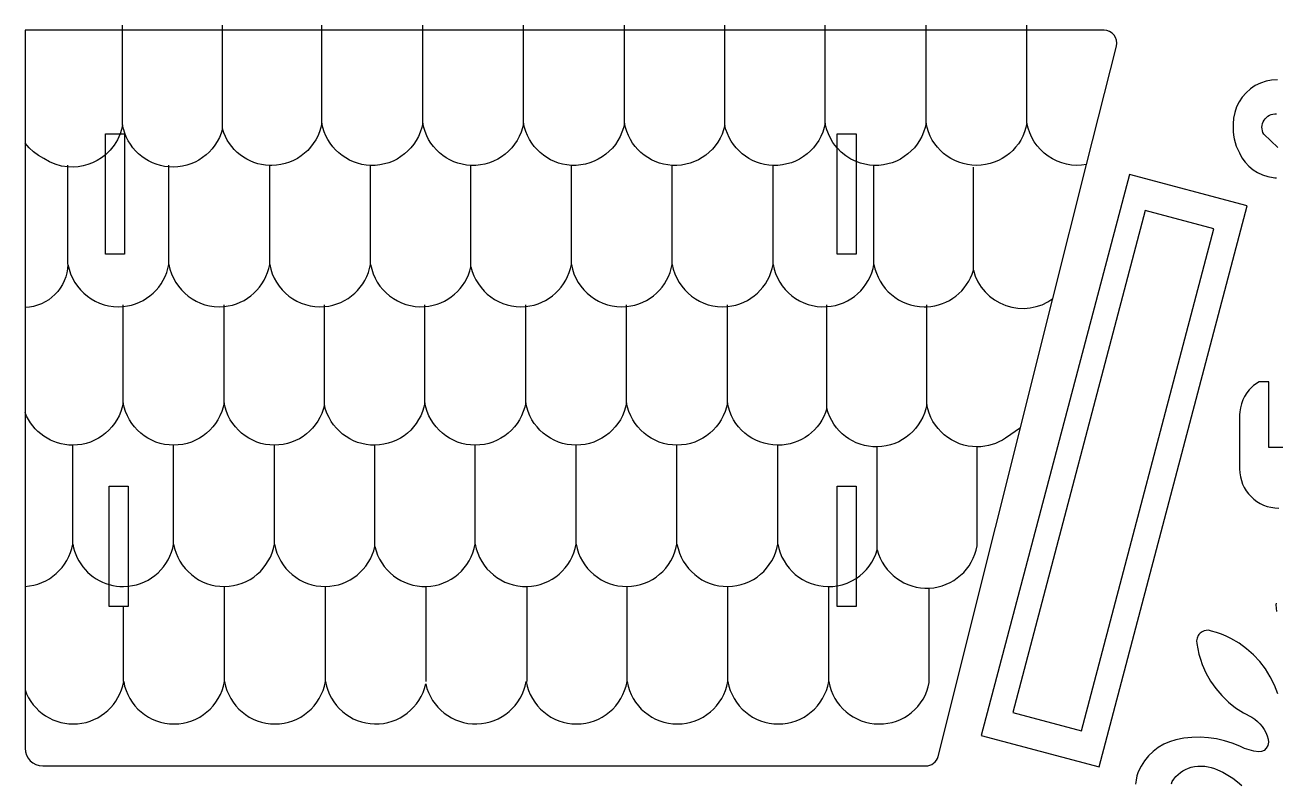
# Model space of a CAD drawing. Extents: x -5.2 to 11.4, y -0.3 to 10.2.
# Drawn here: x -5.18 to 2.74, y 5.41 to 10.21 of the extents above; entities that cross this region are included whole.
import ezdxf

# ---------------------------------------------------------------- set-up
doc = ezdxf.new("R2010")
doc.units = 0
doc.layers.add('Default_Layer', color=1, linetype='CONTINUOUS')

msp = doc.modelspace()

# ---------------------------------------------------------------- linework, layer by layer
at = {"layer": 'Default_Layer'}
for points in [[(0.5257, 5.5149), (0.5392, 5.5161), (0.5521, 5.5194), (0.5641, 5.5248), (0.5751, 5.5319), (0.5847, 5.5408), (0.5928, 5.5512), (0.5992, 5.5629), (0.6036, 5.5758), (1.3309, 8.474), (1.5438, 9.3223), (1.7321, 10.0729), (1.7345, 10.0911), (1.7328, 10.1092), (1.7271, 10.1264), (1.7176, 10.1421), (1.7048, 10.1552), (1.6895, 10.165), (1.6725, 10.171), (1.6543, 10.1731), (1.1663, 10.1731), (0.5279, 10.1731), (-0.1108, 10.1731), (-0.7461, 10.1731), (-1.3815, 10.1731), (-2.0197, 10.1731), (-2.6583, 10.1731), (-3.2967, 10.1731), (-3.9257, 10.1731), (-4.5583, 10.1731), (-5.1755, 10.1731), (-5.1755, 9.4574), (-5.1755, 8.4169), (-5.1755, 7.7533), (-5.1755, 6.6518), (-5.1755, 5.9964), (-5.1755, 5.6278), (-5.1732, 5.605), (-5.1667, 5.5838), (-5.1563, 5.5647), (-5.1426, 5.548), (-5.1259, 5.5342), (-5.1068, 5.5238), (-5.0857, 5.5172), (-5.0631, 5.5149), (0.5257, 5.5149)], [(-4.6666, 9.5169), (-4.5461, 9.5169), (-4.5461, 8.7553), (-4.6666, 8.7553), (-4.6666, 9.5169)], [(-0.0352, 9.5169), (0.0853, 9.5169), (0.0853, 8.7553), (-0.0352, 8.7553), (-0.0352, 9.5169)], [(0.8773, 5.7073), (1.6226, 5.5093), (2.5594, 9.062), (1.8142, 9.26), (0.8773, 5.7073)], [(1.0759, 5.853), (1.5106, 5.7376), (2.3488, 8.9163), (1.9141, 9.0317), (1.0759, 5.853)], [(-4.6425, 7.2865), (-4.522, 7.2865), (-4.522, 6.5249), (-4.6425, 6.5249), (-4.6425, 7.2865)], [(-0.0352, 7.2865), (0.0853, 7.2865), (0.0853, 6.5249), (-0.0352, 6.5249), (-0.0352, 7.2865)]]:
    msp.add_lwpolyline(points, close=True, dxfattribs=at)
for points in [[(-4.5583, 9.5751), (-4.5583, 10.206)], [(-3.9257, 9.5487), (-3.9257, 10.206)], [(-3.2967, 9.5856), (-3.2967, 10.206)], [(-2.6583, 9.5856), (-2.6583, 10.206)], [(-2.0197, 9.5857), (-2.0197, 10.206)], [(-1.3815, 9.5856), (-1.3815, 10.206)], [(-0.7461, 9.5707), (-0.7461, 10.206)], [(-0.1108, 9.5857), (-0.1108, 10.206)], [(0.5279, 9.5858), (0.5279, 10.206)], [(1.1663, 9.5862), (1.1663, 10.206)], [(2.751, 9.8598), (2.7149, 9.8574), (2.6793, 9.8503), (2.6446, 9.8385), (2.6113, 9.8221), (2.5805, 9.8014), (2.553, 9.7772), (2.5291, 9.7498), (2.5089, 9.7196), (2.4928, 9.6871), (2.481, 9.6526), (2.4737, 9.6166), (2.4711, 9.5795), (2.4705, 9.5557), (2.4715, 9.5319), (2.4741, 9.5083), (2.4783, 9.485), (2.484, 9.462), (2.4913, 9.4395), (2.5002, 9.4174), (2.5105, 9.396), (2.527, 9.365), (2.5472, 9.3368), (2.5706, 9.3117), (2.5969, 9.2898), (2.6258, 9.2715), (2.6569, 9.257), (2.6899, 9.2466), (2.7244, 9.2405), (2.7352, 9.2389), (2.746, 9.2388)], [(1.5438, 9.3223), (1.5118, 9.318), (1.4799, 9.317), (1.4482, 9.3191), (1.4169, 9.3243), (1.3862, 9.3325), (1.3564, 9.3438), (1.3278, 9.358), (1.3005, 9.375), (1.275, 9.3948), (1.2517, 9.4168), (1.2308, 9.4408), (1.2124, 9.4668), (1.1966, 9.4944), (1.1835, 9.5235), (1.1734, 9.5539), (1.1662, 9.5854), (1.1598, 9.5568), (1.151, 9.5293), (1.14, 9.5029), (1.1268, 9.4779), (1.1116, 9.4543), (1.0945, 9.4322), (1.0757, 9.4117), (1.0552, 9.3929), (1.0332, 9.3759), (1.0098, 9.3609), (0.9851, 9.3479), (0.9593, 9.337), (0.9324, 9.3284), (0.9047, 9.3221), (0.8761, 9.3182), (0.8469, 9.3169), (0.8178, 9.3182), (0.7892, 9.3221), (0.7615, 9.3284), (0.7346, 9.337), (0.7088, 9.3479), (0.6841, 9.3609), (0.6607, 9.3759), (0.6387, 9.3929), (0.6182, 9.4117), (0.5994, 9.4322), (0.5823, 9.4543), (0.5671, 9.4779), (0.5539, 9.5029), (0.5429, 9.5293), (0.5341, 9.5568), (0.5277, 9.5854), (0.5211, 9.5561), (0.5121, 9.5279), (0.5006, 9.501), (0.4869, 9.4755), (0.4712, 9.4515), (0.4534, 9.4291), (0.4339, 9.4084), (0.4126, 9.3895), (0.3898, 9.3725), (0.3656, 9.3576), (0.34, 9.3449), (0.3134, 9.3344), (0.2857, 9.3262), (0.2571, 9.3205), (0.2278, 9.3175), (0.1978, 9.3171), (0.1689, 9.3193), (0.1404, 9.3242), (0.1125, 9.3315), (0.0853, 9.3413), (0.0516, 9.3576), (0.02, 9.3775), (-0.009, 9.401), (-0.0352, 9.4277), (-0.0492, 9.4449), (-0.062, 9.4629), (-0.0837, 9.5014), (-0.1, 9.5424), (-0.1061, 9.5637), (-0.1107, 9.5854), (-0.1173, 9.5561), (-0.1264, 9.5279), (-0.1378, 9.501), (-0.1515, 9.4755), (-0.1673, 9.4515), (-0.185, 9.4291), (-0.2046, 9.4084), (-0.2258, 9.3895), (-0.2486, 9.3725), (-0.2729, 9.3576), (-0.2984, 9.3449), (-0.3251, 9.3344), (-0.3528, 9.3262), (-0.3814, 9.3206), (-0.4107, 9.3175), (-0.4407, 9.3171), (-0.468, 9.3192), (-0.4947, 9.3235), (-0.5207, 9.3299), (-0.5459, 9.3384), (-0.5702, 9.3489), (-0.5934, 9.3613), (-0.6155, 9.3755), (-0.6364, 9.3914), (-0.6559, 9.409), (-0.6739, 9.4281), (-0.6904, 9.4486), (-0.7053, 9.4705), (-0.7184, 9.4937), (-0.7296, 9.5181), (-0.7389, 9.5437), (-0.7461, 9.5702), (-0.7538, 9.5419), (-0.7639, 9.5147), (-0.7763, 9.4889), (-0.7907, 9.4644), (-0.807, 9.4415), (-0.8252, 9.4202), (-0.8451, 9.4006), (-0.8666, 9.3828), (-0.8895, 9.3669), (-0.9137, 9.3531), (-0.9391, 9.3413), (-0.9655, 9.3317), (-0.9928, 9.3244), (-1.021, 9.3195), (-1.0497, 9.3172), (-1.0791, 9.3174), (-1.107, 9.32), (-1.1342, 9.325), (-1.1606, 9.3323), (-1.1861, 9.3416), (-1.2106, 9.353), (-1.234, 9.3663), (-1.2561, 9.3815), (-1.2768, 9.3984), (-1.2961, 9.417), (-1.3139, 9.4372), (-1.3299, 9.4588), (-1.3442, 9.4817), (-1.3566, 9.506), (-1.367, 9.5314), (-1.3753, 9.5579), (-1.3814, 9.5854), (-1.3881, 9.5556), (-1.3974, 9.5271), (-1.409, 9.4999), (-1.423, 9.4741), (-1.4391, 9.4499), (-1.4573, 9.4273), (-1.4772, 9.4065), (-1.4989, 9.3875), (-1.5222, 9.3706), (-1.5469, 9.3558), (-1.5729, 9.3432), (-1.6001, 9.3329), (-1.6283, 9.3251), (-1.6574, 9.3198), (-1.6871, 9.3172), (-1.7175, 9.3174), (-1.7455, 9.32), (-1.7727, 9.325), (-1.7991, 9.3323), (-1.8246, 9.3416), (-1.8491, 9.353), (-1.8724, 9.3663), (-1.8945, 9.3815), (-1.9153, 9.3984), (-1.9346, 9.417), (-1.9523, 9.4372), (-1.9684, 9.4588), (-1.9827, 9.4817), (-1.9951, 9.506), (-2.0055, 9.5314), (-2.0138, 9.5579), (-2.0198, 9.5854), (-2.0265, 9.5559), (-2.0357, 9.5275), (-2.0472, 9.5004), (-2.061, 9.4748), (-2.077, 9.4507), (-2.0949, 9.4282), (-2.1147, 9.4074), (-2.1362, 9.3885), (-2.1592, 9.3716), (-2.1837, 9.3567), (-2.2095, 9.344), (-2.2364, 9.3336), (-2.2643, 9.3256), (-2.2932, 9.3201), (-2.3227, 9.3173), (-2.3529, 9.3172), (-2.3811, 9.3196), (-2.4085, 9.3244), (-2.4352, 9.3315), (-2.4609, 9.3407), (-2.4857, 9.352), (-2.5092, 9.3653), (-2.5316, 9.3805), (-2.5526, 9.3974), (-2.5721, 9.4161), (-2.59, 9.4363), (-2.6063, 9.458), (-2.6207, 9.481), (-2.6332, 9.5054), (-2.6438, 9.531), (-2.6521, 9.5577), (-2.6583, 9.5854), (-2.6649, 9.5561), (-2.6739, 9.5279), (-2.6854, 9.501), (-2.6991, 9.4755), (-2.7148, 9.4515), (-2.7326, 9.4291), (-2.7521, 9.4084), (-2.7734, 9.3895), (-2.7962, 9.3725), (-2.8204, 9.3576), (-2.846, 9.3448), (-2.8726, 9.3343), (-2.9003, 9.3262), (-2.9289, 9.3205), (-2.9583, 9.3175), (-2.9882, 9.3171), (-3.0166, 9.3193), (-3.0443, 9.3239), (-3.0712, 9.3308), (-3.0972, 9.3399), (-3.1222, 9.3511), (-3.146, 9.3643), (-3.1686, 9.3794), (-3.1898, 9.3964), (-3.2095, 9.415), (-3.2277, 9.4353), (-3.2441, 9.4571), (-3.2587, 9.4803), (-3.2714, 9.5048), (-3.282, 9.5306), (-3.2905, 9.5575), (-3.2967, 9.5853), (-3.303, 9.5569), (-3.3117, 9.5295), (-3.3227, 9.5033), (-3.3357, 9.4784), (-3.3508, 9.4549), (-3.3677, 9.4328), (-3.3864, 9.4124), (-3.4067, 9.3936), (-3.4286, 9.3767), (-3.4518, 9.3616), (-3.4763, 9.3485), (-3.5019, 9.3376), (-3.5286, 9.3288), (-3.5561, 9.3224), (-3.5845, 9.3184), (-3.6135, 9.3169), (-3.6266, 9.3169), (-3.6525, 9.3186), (-3.6779, 9.3223), (-3.7027, 9.328), (-3.7267, 9.3356), (-3.75, 9.3451), (-3.7723, 9.3562), (-3.7937, 9.3691), (-3.814, 9.3836), (-3.833, 9.3996), (-3.8509, 9.4171), (-3.8673, 9.4359), (-3.8823, 9.4561), (-3.8957, 9.4775), (-3.9075, 9.5001), (-3.9175, 9.5238), (-3.9257, 9.5486), (-3.9344, 9.5206), (-3.9454, 9.494), (-3.9585, 9.4687), (-3.9737, 9.4449), (-3.9907, 9.4226), (-4.0095, 9.402), (-4.0299, 9.3832), (-4.0518, 9.3662), (-4.0751, 9.3511), (-4.0996, 9.338), (-4.1252, 9.3271), (-4.1517, 9.3184), (-4.1791, 9.3119), (-4.2073, 9.3079), (-4.236, 9.3064), (-4.2651, 9.3074), (-4.2923, 9.3108), (-4.3188, 9.3163), (-4.3445, 9.324), (-4.3693, 9.3337), (-4.393, 9.3453), (-4.4157, 9.3588), (-4.4371, 9.374), (-4.4572, 9.3909), (-4.4758, 9.4094), (-4.493, 9.4293), (-4.5085, 9.4506), (-4.5223, 9.4732), (-4.5343, 9.4971), (-4.5443, 9.522), (-4.5524, 9.5479), (-4.5583, 9.5748), (-4.5649, 9.5455), (-4.5742, 9.5169), (-4.5909, 9.4796), (-4.6121, 9.4449), (-4.6374, 9.4131), (-4.6666, 9.3846), (-4.6921, 9.3649), (-4.7192, 9.3478), (-4.7477, 9.3336), (-4.7773, 9.3223), (-4.808, 9.3139), (-4.8394, 9.3086), (-4.8713, 9.3064), (-4.9035, 9.3074), (-4.9442, 9.3133), (-4.9837, 9.3243), (-5.0214, 9.3402), (-5.057, 9.3608)], [(2.753, 9.4302), (2.6654, 9.5148), (2.6601, 9.5254), (2.6564, 9.5365), (2.6543, 9.5479), (2.6537, 9.5594), (2.6546, 9.5708), (2.6571, 9.5821), (2.6611, 9.5931), (2.6667, 9.6035), (2.6737, 9.613), (2.6818, 9.6214), (2.6908, 9.6286), (2.7008, 9.6344), (2.7113, 9.6388), (2.7225, 9.6417), (2.734, 9.6432), (2.7458, 9.643)], [(-5.057, 9.3608), (-5.0899, 9.3807), (-5.1208, 9.4036), (-5.1493, 9.4292), (-5.1755, 9.4574)], [(-4.9035, 8.691), (-4.9035, 9.3178)], [(-4.2651, 8.691), (-4.2651, 9.3178)], [(-3.6266, 8.691), (-3.6266, 9.3178)], [(-2.9882, 8.691), (-2.9882, 9.3178)], [(-2.3529, 8.6758), (-2.3529, 9.3176)], [(-1.7175, 8.6908), (-1.7175, 9.3178)], [(-1.0791, 8.6911), (-1.0791, 9.3178)], [(-0.4407, 8.691), (-0.4407, 9.3178)], [(0.1978, 8.691), (0.1978, 9.3171)], [(0.8268, 8.6543), (0.8268, 9.3069)], [(-4.9035, 8.6908), (-4.9058, 8.6633), (-4.9107, 8.6366), (-4.9179, 8.6109), (-4.9275, 8.5862), (-4.9392, 8.5627), (-4.9529, 8.5405), (-4.9686, 8.5197), (-4.9861, 8.5004), (-5.0052, 8.4829), (-5.0258, 8.4671), (-5.0479, 8.4532), (-5.0713, 8.4414), (-5.0959, 8.4317), (-5.1215, 8.4243), (-5.1481, 8.4194), (-5.1755, 8.4169)], [(-4.9035, 8.6908), (-4.8965, 8.6602), (-4.8869, 8.6309), (-4.8747, 8.603), (-4.8601, 8.5766), (-4.8432, 8.5519), (-4.8243, 8.529), (-4.8034, 8.5079), (-4.7808, 8.4889), (-4.7565, 8.4721), (-4.7308, 8.4574), (-4.7037, 8.4452), (-4.6755, 8.4355), (-4.6463, 8.4283), (-4.6163, 8.4239), (-4.5855, 8.4223), (-4.5543, 8.4238), (-4.5274, 8.4274), (-4.5012, 8.4332), (-4.4758, 8.4411), (-4.4514, 8.4509), (-4.428, 8.4627), (-4.4056, 8.4762), (-4.3845, 8.4914), (-4.3648, 8.5083), (-4.3464, 8.5267), (-4.3295, 8.5465), (-4.3142, 8.5677), (-4.3006, 8.5902), (-4.2888, 8.6138), (-4.2789, 8.6385), (-4.2709, 8.6642), (-4.2651, 8.6908), (-4.2581, 8.6602), (-4.2485, 8.6308), (-4.2363, 8.6029), (-4.2216, 8.5765), (-4.2048, 8.5518), (-4.1858, 8.5289), (-4.1649, 8.5079), (-4.1423, 8.4889), (-4.118, 8.472), (-4.0922, 8.4574), (-4.0652, 8.4451), (-4.0369, 8.4354), (-4.0077, 8.4283), (-3.9777, 8.4239), (-3.9469, 8.4223), (-3.9156, 8.4238), (-3.8887, 8.4274), (-3.8626, 8.4332), (-3.8372, 8.4411), (-3.8128, 8.451), (-3.7894, 8.4627), (-3.7671, 8.4763), (-3.746, 8.4915), (-3.7262, 8.5084), (-3.7079, 8.5267), (-3.691, 8.5466), (-3.6757, 8.5678), (-3.6621, 8.5902), (-3.6503, 8.6138), (-3.6404, 8.6385), (-3.6325, 8.6642), (-3.6266, 8.6908), (-3.6197, 8.6604), (-3.6102, 8.6312), (-3.5981, 8.6035), (-3.5836, 8.5772), (-3.5669, 8.5526), (-3.5482, 8.5298), (-3.5275, 8.5088), (-3.5051, 8.4898), (-3.481, 8.4729), (-3.4555, 8.4583), (-3.4287, 8.4459), (-3.4007, 8.436), (-3.3717, 8.4287), (-3.3419, 8.4241), (-3.3114, 8.4223), (-3.2803, 8.4235), (-3.2532, 8.4269), (-3.2268, 8.4325), (-3.2012, 8.4403), (-3.1765, 8.45), (-3.1528, 8.4617), (-3.1303, 8.4752), (-3.109, 8.4904), (-3.089, 8.5073), (-3.0704, 8.5257), (-3.0533, 8.5456), (-3.0378, 8.5669), (-3.0241, 8.5895), (-3.0121, 8.6133), (-3.0021, 8.6381), (-2.9941, 8.664), (-2.9882, 8.6908), (-2.9814, 8.6606), (-2.9719, 8.6316), (-2.9599, 8.604), (-2.9456, 8.5779), (-2.9291, 8.5534), (-2.9105, 8.5307), (-2.8901, 8.5097), (-2.8679, 8.4908), (-2.844, 8.4739), (-2.8188, 8.4591), (-2.7922, 8.4467), (-2.7645, 8.4367), (-2.7357, 8.4293), (-2.7061, 8.4245), (-2.6758, 8.4224), (-2.6449, 8.4233), (-2.6186, 8.4263), (-2.5929, 8.4314), (-2.5679, 8.4385), (-2.5438, 8.4476), (-2.5206, 8.4584), (-2.4984, 8.471), (-2.4773, 8.4853), (-2.4575, 8.5012), (-2.4389, 8.5185), (-2.4217, 8.5373), (-2.406, 8.5575), (-2.3918, 8.5789), (-2.3793, 8.6015), (-2.3686, 8.6252), (-2.3598, 8.65), (-2.3529, 8.6757), (-2.3448, 8.6464), (-2.3343, 8.6185), (-2.3214, 8.592), (-2.3063, 8.567), (-2.2892, 8.5436), (-2.2702, 8.522), (-2.2494, 8.5022), (-2.227, 8.4843), (-2.2031, 8.4685), (-2.1779, 8.4548), (-2.1515, 8.4434), (-2.124, 8.4343), (-2.0957, 8.4277), (-2.0666, 8.4237), (-2.0369, 8.4223), (-2.0067, 8.4238), (-1.9798, 8.4274), (-1.9536, 8.4332), (-1.9282, 8.4411), (-1.9038, 8.4509), (-1.8804, 8.4627), (-1.8581, 8.4762), (-1.837, 8.4915), (-1.8172, 8.5083), (-1.7988, 8.5267), (-1.7819, 8.5465), (-1.7666, 8.5677), (-1.753, 8.5902), (-1.7412, 8.6138), (-1.7313, 8.6385), (-1.7234, 8.6642), (-1.7175, 8.6908), (-1.7106, 8.6602), (-1.7009, 8.6308), (-1.6887, 8.6029), (-1.6741, 8.5766), (-1.6572, 8.5518), (-1.6383, 8.5289), (-1.6174, 8.5079), (-1.5947, 8.4889), (-1.5705, 8.472), (-1.5447, 8.4574), (-1.5177, 8.4451), (-1.4894, 8.4354), (-1.4602, 8.4283), (-1.4302, 8.4239), (-1.3994, 8.4223), (-1.3681, 8.4238), (-1.3412, 8.4274), (-1.3151, 8.4332), (-1.2897, 8.4411), (-1.2653, 8.451), (-1.2419, 8.4627), (-1.2196, 8.4762), (-1.1985, 8.4915), (-1.1787, 8.5083), (-1.1603, 8.5267), (-1.1434, 8.5466), (-1.1282, 8.5677), (-1.1146, 8.5902), (-1.1028, 8.6138), (-1.0929, 8.6385), (-1.0849, 8.6642), (-1.0791, 8.6908), (-1.0721, 8.6602), (-1.0625, 8.6309), (-1.0503, 8.6029), (-1.0357, 8.5766), (-1.0188, 8.5519), (-0.9999, 8.5289), (-0.979, 8.5079), (-0.9563, 8.4889), (-0.932, 8.472), (-0.9063, 8.4574), (-0.8792, 8.4452), (-0.851, 8.4354), (-0.8218, 8.4283), (-0.7918, 8.4239), (-0.761, 8.4223), (-0.7297, 8.4237), (-0.7028, 8.4274), (-0.6767, 8.4332), (-0.6513, 8.4411), (-0.6269, 8.4509), (-0.6035, 8.4627), (-0.5812, 8.4762), (-0.5601, 8.4915), (-0.5403, 8.5083), (-0.5219, 8.5267), (-0.505, 8.5465), (-0.4897, 8.5677), (-0.4761, 8.5902), (-0.4643, 8.6138), (-0.4544, 8.6385), (-0.4465, 8.6642), (-0.4406, 8.6908), (-0.4339, 8.6608), (-0.4245, 8.6321), (-0.4127, 8.6046), (-0.3985, 8.5787), (-0.3822, 8.5543), (-0.3638, 8.5316), (-0.3436, 8.5107), (-0.3216, 8.4918), (-0.298, 8.4749), (-0.273, 8.4601), (-0.2467, 8.4476), (-0.2192, 8.4374), (-0.1908, 8.4298), (-0.1614, 8.4248), (-0.1313, 8.4225), (-0.1007, 8.423), (-0.0731, 8.426), (-0.0461, 8.4312), (-0.02, 8.4386), (0.0052, 8.4481), (0.0293, 8.4596), (0.0524, 8.473), (0.0742, 8.4882), (0.0946, 8.5051), (0.1137, 8.5237), (0.1311, 8.5437), (0.147, 8.5652), (0.1611, 8.588), (0.1733, 8.6121), (0.1835, 8.6373), (0.1917, 8.6636), (0.1978, 8.6908), (0.2041, 8.6623), (0.2128, 8.6349), (0.2238, 8.6087), (0.2368, 8.5838), (0.2519, 8.5603), (0.2688, 8.5383), (0.2875, 8.5178), (0.3078, 8.499), (0.3296, 8.4821), (0.3529, 8.467), (0.3774, 8.454), (0.403, 8.443), (0.4297, 8.4343), (0.4572, 8.4278), (0.4856, 8.4238), (0.5146, 8.4223), (0.5319, 8.4225), (0.5575, 8.4245), (0.5826, 8.4284), (0.607, 8.4344), (0.6308, 8.4421), (0.6537, 8.4517), (0.6757, 8.4629), (0.6967, 8.4758), (0.7167, 8.4903), (0.7355, 8.5063), (0.753, 8.5237), (0.7692, 8.5424), (0.784, 8.5624), (0.7972, 8.5837), (0.8088, 8.6061), (0.8187, 8.6295), (0.8268, 8.654), (0.8393, 8.6161), (0.8561, 8.5803), (0.877, 8.5472), (0.9016, 8.5169), (0.9297, 8.4897), (0.9609, 8.4661), (0.9949, 8.4463), (1.0316, 8.4306), (1.0698, 8.4195), (1.1087, 8.4133), (1.1477, 8.4119), (1.1866, 8.4151), (1.2247, 8.423), (1.2618, 8.4355), (1.2973, 8.4525), (1.3309, 8.474)], [(-4.5543, 7.8148), (-4.5543, 8.4349)], [(-3.9156, 7.8147), (-3.9156, 8.4349)], [(-3.2803, 7.7997), (-3.2803, 8.4349)], [(-2.6449, 7.8146), (-2.6449, 8.4349)], [(-2.0067, 7.8147), (-2.0067, 8.4349)], [(-1.3681, 7.8146), (-1.3681, 8.4349)], [(-0.7297, 7.8146), (-0.7297, 8.4349)], [(-0.1007, 7.7777), (-0.1007, 8.4349)], [(0.5319, 7.8041), (0.5319, 8.4349)], [(2.8142, 7.532), (2.6972, 7.532), (2.6972, 7.9465), (2.6332, 7.9465), (2.6316, 7.9455), (2.6104, 7.9311), (2.6005, 7.9232), (2.591, 7.9148), (2.5733, 7.8964), (2.5576, 7.8764), (2.5439, 7.8549), (2.5326, 7.8321), (2.5234, 7.8077), (2.5169, 7.7825), (2.5131, 7.7577), (2.5119, 7.7385), (2.5119, 7.403), (2.5119, 7.403), (2.5119, 7.4021), (2.5118, 7.3967), (2.5131, 7.3713), (2.5169, 7.3465), (2.523, 7.3226), (2.5314, 7.2997), (2.5418, 7.2779), (2.5543, 7.2573), (2.5686, 7.2381), (2.5846, 7.2204), (2.6023, 7.2043), (2.6214, 7.19), (2.6419, 7.1775), (2.6636, 7.167), (2.6864, 7.1586), (2.7102, 7.1525), (2.7349, 7.1487), (2.7603, 7.1474)], [(1.1254, 7.6553), (1.0306, 7.5898), (1.0103, 7.5773), (0.9891, 7.5663), (0.9673, 7.557), (0.9449, 7.5493), (0.922, 7.5432), (0.8987, 7.5389), (0.875, 7.5362), (0.8512, 7.5353), (0.822, 7.5366), (0.7934, 7.5405), (0.7657, 7.5468), (0.7388, 7.5554), (0.713, 7.5663), (0.6883, 7.5793), (0.6649, 7.5944), (0.6429, 7.6113), (0.6224, 7.6301), (0.6036, 7.6506), (0.5865, 7.6727), (0.5713, 7.6963), (0.5581, 7.7214), (0.5471, 7.7477), (0.5383, 7.7752), (0.5319, 7.8038), (0.5256, 7.7756), (0.517, 7.7484), (0.5062, 7.7224), (0.4933, 7.6976), (0.4784, 7.6742), (0.4617, 7.6523), (0.4433, 7.6319), (0.4232, 7.6132), (0.4016, 7.5963), (0.3786, 7.5812), (0.3544, 7.568), (0.3291, 7.557), (0.3027, 7.5481), (0.2754, 7.5414), (0.2473, 7.5372), (0.2185, 7.5354), (0.1908, 7.5361), (0.1635, 7.5391), (0.1369, 7.5443), (0.111, 7.5517), (0.086, 7.5612), (0.062, 7.5726), (0.039, 7.586), (0.0172, 7.6011), (-0.0032, 7.618), (-0.0223, 7.6366), (-0.0398, 7.6567), (-0.0557, 7.6782), (-0.0699, 7.7012), (-0.0821, 7.7254), (-0.0925, 7.7509), (-0.1007, 7.7775), (-0.1091, 7.7521), (-0.1195, 7.7278), (-0.1317, 7.7047), (-0.1457, 7.6828), (-0.1613, 7.6623), (-0.1784, 7.6431), (-0.1969, 7.6254), (-0.2167, 7.6093), (-0.2378, 7.5949), (-0.2599, 7.5821), (-0.2831, 7.5711), (-0.3072, 7.562), (-0.3321, 7.5549), (-0.3576, 7.5497), (-0.3838, 7.5467), (-0.4105, 7.5458), (-0.4129, 7.5458), (-0.4419, 7.5474), (-0.4703, 7.5514), (-0.4978, 7.5578), (-0.5245, 7.5666), (-0.5501, 7.5775), (-0.5746, 7.5906), (-0.5978, 7.6056), (-0.6197, 7.6226), (-0.64, 7.6414), (-0.6587, 7.6618), (-0.6756, 7.6839), (-0.6907, 7.7074), (-0.7037, 7.7323), (-0.7147, 7.7585), (-0.7234, 7.7859), (-0.7297, 7.8143), (-0.7361, 7.7857), (-0.7449, 7.7582), (-0.7559, 7.7319), (-0.7691, 7.7069), (-0.7843, 7.6833), (-0.8014, 7.6611), (-0.8202, 7.6407), (-0.8407, 7.6219), (-0.8627, 7.6049), (-0.8861, 7.5899), (-0.9108, 7.5769), (-0.9366, 7.566), (-0.9635, 7.5574), (-0.9912, 7.5511), (-1.0198, 7.5472), (-1.0489, 7.5459), (-1.0781, 7.5472), (-1.1067, 7.5511), (-1.1344, 7.5574), (-1.1613, 7.566), (-1.1871, 7.5769), (-1.2118, 7.5899), (-1.2352, 7.6049), (-1.2572, 7.6219), (-1.2776, 7.6407), (-1.2965, 7.6612), (-1.3136, 7.6833), (-1.3288, 7.7069), (-1.3419, 7.7319), (-1.353, 7.7583), (-1.3617, 7.7858), (-1.3681, 7.8144), (-1.3745, 7.7858), (-1.3833, 7.7583), (-1.3943, 7.7319), (-1.4075, 7.7069), (-1.4227, 7.6833), (-1.4398, 7.6612), (-1.4586, 7.6407), (-1.4791, 7.6219), (-1.5011, 7.6049), (-1.5245, 7.5899), (-1.5492, 7.5769), (-1.575, 7.566), (-1.6019, 7.5574), (-1.6296, 7.5511), (-1.6582, 7.5472), (-1.6873, 7.5459), (-1.7165, 7.5472), (-1.7451, 7.5511), (-1.7728, 7.5574), (-1.7997, 7.566), (-1.8255, 7.5769), (-1.8502, 7.5899), (-1.8736, 7.6049), (-1.8956, 7.6219), (-1.9161, 7.6407), (-1.9349, 7.6612), (-1.952, 7.6833), (-1.9672, 7.7069), (-1.9804, 7.7319), (-1.9914, 7.7583), (-2.0002, 7.7858), (-2.0066, 7.8144), (-2.0129, 7.7858), (-2.0217, 7.7582), (-2.0328, 7.7319), (-2.0459, 7.7069), (-2.0611, 7.6833), (-2.0782, 7.6612), (-2.0971, 7.6407), (-2.1175, 7.6219), (-2.1396, 7.6049), (-2.163, 7.5899), (-2.1876, 7.5769), (-2.2135, 7.566), (-2.2403, 7.5574), (-2.2681, 7.5511), (-2.2966, 7.5472), (-2.3258, 7.5459), (-2.355, 7.5472), (-2.3835, 7.5511), (-2.4113, 7.5574), (-2.4381, 7.566), (-2.464, 7.5769), (-2.4886, 7.5899), (-2.512, 7.6049), (-2.534, 7.6219), (-2.5545, 7.6407), (-2.5734, 7.6612), (-2.5904, 7.6833), (-2.6056, 7.7069), (-2.6188, 7.7319), (-2.6298, 7.7583), (-2.6386, 7.7858), (-2.645, 7.8144), (-2.6513, 7.786), (-2.66, 7.7586), (-2.6709, 7.7325), (-2.684, 7.7076), (-2.699, 7.6841), (-2.7159, 7.6621), (-2.7345, 7.6416), (-2.7548, 7.6229), (-2.7766, 7.6059), (-2.7998, 7.5909), (-2.8242, 7.5778), (-2.8498, 7.5668), (-2.8764, 7.558), (-2.9039, 7.5516), (-2.9322, 7.5475), (-2.9612, 7.5459), (-2.9895, 7.5469), (-3.0173, 7.5503), (-3.0444, 7.556), (-3.0706, 7.5639), (-3.096, 7.574), (-3.1203, 7.5861), (-3.1434, 7.6002), (-3.1653, 7.6161), (-3.1858, 7.6338), (-3.2047, 7.6531), (-3.2221, 7.6741), (-3.2377, 7.6965), (-3.2514, 7.7203), (-3.2632, 7.7454), (-3.2729, 7.7718), (-3.2803, 7.7992), (-3.2877, 7.772), (-3.2973, 7.7458), (-3.309, 7.7208), (-3.3226, 7.6971), (-3.338, 7.6748), (-3.3552, 7.654), (-3.374, 7.6347), (-3.3942, 7.617), (-3.4159, 7.6011), (-3.4388, 7.587), (-3.4628, 7.5748), (-3.4879, 7.5647), (-3.514, 7.5566), (-3.5408, 7.5507), (-3.5684, 7.5471), (-3.5965, 7.5459), (-3.6257, 7.5472), (-3.6542, 7.5511), (-3.682, 7.5574), (-3.7088, 7.566), (-3.7346, 7.5769), (-3.7593, 7.5899), (-3.7827, 7.605), (-3.8047, 7.6219), (-3.8252, 7.6407), (-3.844, 7.6612), (-3.8611, 7.6833), (-3.8763, 7.7069), (-3.8895, 7.7319), (-3.9005, 7.7583), (-3.9093, 7.7858), (-3.9157, 7.8144), (-3.9221, 7.7858), (-3.9308, 7.7582), (-3.9419, 7.7319), (-3.955, 7.7069), (-3.9702, 7.6833), (-3.9873, 7.6612), (-4.0062, 7.6407), (-4.0267, 7.6219), (-4.0487, 7.6049), (-4.0721, 7.5899), (-4.0968, 7.5769), (-4.1226, 7.566), (-4.1494, 7.5574), (-4.1772, 7.5511), (-4.2057, 7.5472), (-4.2349, 7.5459), (-4.2641, 7.5472), (-4.2926, 7.5511), (-4.3204, 7.5574), (-4.3472, 7.566), (-4.3731, 7.5769), (-4.3977, 7.5899), (-4.4211, 7.6049), (-4.4432, 7.6219), (-4.4636, 7.6407), (-4.4825, 7.6612), (-4.4996, 7.6833), (-4.5147, 7.7069), (-4.5279, 7.7319), (-4.539, 7.7583), (-4.5477, 7.7858), (-4.5541, 7.8144), (-4.5605, 7.7858), (-4.5693, 7.7582), (-4.5803, 7.7319), (-4.5935, 7.7069), (-4.6087, 7.6833), (-4.6258, 7.6612), (-4.6446, 7.6407), (-4.6651, 7.6219), (-4.6871, 7.6049), (-4.7105, 7.5899), (-4.7352, 7.5769), (-4.761, 7.566), (-4.7879, 7.5574), (-4.8157, 7.5511), (-4.8442, 7.5472), (-4.8734, 7.5459), (-4.8983, 7.5469), (-4.9228, 7.5497), (-4.9467, 7.5543), (-4.9702, 7.5607), (-4.9929, 7.5688), (-5.0149, 7.5786), (-5.0361, 7.5899), (-5.0564, 7.6027), (-5.0757, 7.617), (-5.0938, 7.6327), (-5.1109, 7.6498), (-5.1266, 7.6682), (-5.1411, 7.6877), (-5.1541, 7.7085), (-5.1656, 7.7304), (-5.1755, 7.7533)], [(-4.8734, 6.92), (-4.8734, 7.5468)], [(-4.2349, 6.92), (-4.2349, 7.5468)], [(-3.5965, 6.92), (-3.5965, 7.5468)], [(-2.9612, 6.9048), (-2.9612, 7.5466)], [(-2.3258, 6.9198), (-2.3258, 7.5468)], [(-1.6873, 6.9201), (-1.6873, 7.5468)], [(-1.0489, 6.92), (-1.0489, 7.5468)], [(-0.4105, 6.92), (-0.4105, 7.5458)], [(0.2185, 6.8832), (0.2185, 7.5359)], [(0.8512, 6.9097), (0.8512, 7.5362)], [(-5.1755, 6.6518), (-5.1476, 6.6545), (-5.1204, 6.6595), (-5.094, 6.6667), (-5.0685, 6.6761), (-5.044, 6.6875), (-5.0207, 6.7008), (-4.9986, 6.716), (-4.9779, 6.7329), (-4.9586, 6.7515), (-4.9408, 6.7716), (-4.9248, 6.7932), (-4.9105, 6.8162), (-4.8981, 6.8404), (-4.8877, 6.8659), (-4.8794, 6.8923), (-4.8734, 6.9198), (-4.8685, 6.8971), (-4.8621, 6.875), (-4.8542, 6.8535), (-4.8449, 6.8328), (-4.8343, 6.8129), (-4.8223, 6.7938), (-4.809, 6.7756), (-4.7946, 6.7584), (-4.779, 6.7423), (-4.7623, 6.7273), (-4.7446, 6.7134), (-4.7259, 6.7007), (-4.7063, 6.6894), (-4.6858, 6.6794), (-4.6645, 6.6708), (-4.6425, 6.6636), (-4.6201, 6.6581), (-4.5973, 6.6542), (-4.5744, 6.652), (-4.5513, 6.6513), (-4.522, 6.6529), (-4.4953, 6.6567), (-4.4693, 6.6627), (-4.4441, 6.6706), (-4.4198, 6.6805), (-4.3966, 6.6923), (-4.3744, 6.7059), (-4.3535, 6.7211), (-4.3338, 6.738), (-4.3156, 6.7564), (-4.2988, 6.7761), (-4.2837, 6.7973), (-4.2702, 6.8196), (-4.2585, 6.8432), (-4.2486, 6.8678), (-4.2407, 6.8933), (-4.2349, 6.9198), (-4.2285, 6.891), (-4.2196, 6.8633), (-4.2085, 6.8368), (-4.1952, 6.8117), (-4.1798, 6.788), (-4.1626, 6.7658), (-4.1435, 6.7452), (-4.1228, 6.7264), (-4.1006, 6.7094), (-4.077, 6.6944), (-4.0521, 6.6815), (-4.026, 6.6707), (-3.9989, 6.6622), (-3.971, 6.6561), (-3.9422, 6.6524), (-3.9128, 6.6513), (-3.8838, 6.6529), (-3.8555, 6.657), (-3.828, 6.6634), (-3.8014, 6.6722), (-3.7758, 6.6832), (-3.7513, 6.6962), (-3.7281, 6.7113), (-3.7063, 6.7283), (-3.6861, 6.747), (-3.6674, 6.7675), (-3.6505, 6.7895), (-3.6355, 6.813), (-3.6224, 6.8379), (-3.6115, 6.864), (-3.6028, 6.8914), (-3.5965, 6.9198), (-3.59, 6.891), (-3.5812, 6.8633), (-3.57, 6.8368), (-3.5567, 6.8117), (-3.5414, 6.7879), (-3.5241, 6.7657), (-3.5051, 6.7452), (-3.4844, 6.7264), (-3.4621, 6.7094), (-3.4385, 6.6944), (-3.4136, 6.6815), (-3.3875, 6.6707), (-3.3604, 6.6622), (-3.3324, 6.6561), (-3.3037, 6.6524), (-3.2743, 6.6514), (-3.2464, 6.6528), (-3.2191, 6.6566), (-3.1924, 6.6627), (-3.1667, 6.6708), (-3.1418, 6.6811), (-3.118, 6.6933), (-3.0953, 6.7075), (-3.0738, 6.7234), (-3.0538, 6.741), (-3.0352, 6.7602), (-3.0182, 6.781), (-3.003, 6.8032), (-2.9895, 6.8268), (-2.978, 6.8516), (-2.9685, 6.8776), (-2.9611, 6.9047), (-2.9535, 6.8768), (-2.9437, 6.8501), (-2.9316, 6.8247), (-2.9176, 6.8006), (-2.9017, 6.7779), (-2.884, 6.7568), (-2.8646, 6.7374), (-2.8437, 6.7196), (-2.8214, 6.7037), (-2.7978, 6.6897), (-2.773, 6.6778), (-2.7472, 6.6679), (-2.7204, 6.6602), (-2.6929, 6.6549), (-2.6647, 6.6519), (-2.6359, 6.6515), (-2.6074, 6.6535), (-2.5795, 6.658), (-2.5525, 6.6648), (-2.5264, 6.6739), (-2.5013, 6.685), (-2.4773, 6.6982), (-2.4546, 6.7133), (-2.4333, 6.7303), (-2.4135, 6.749), (-2.3952, 6.7693), (-2.3787, 6.7911), (-2.364, 6.8144), (-2.3512, 6.839), (-2.3405, 6.8648), (-2.332, 6.8918), (-2.3258, 6.9198), (-2.3192, 6.8906), (-2.3102, 6.8625), (-2.2988, 6.8357), (-2.2852, 6.8103), (-2.2695, 6.7863), (-2.2519, 6.7639), (-2.2324, 6.7433), (-2.2113, 6.7244), (-2.1886, 6.7075), (-2.1645, 6.6925), (-2.1391, 6.6797), (-2.1125, 6.6692), (-2.085, 6.6609), (-2.0565, 6.6552), (-2.0273, 6.652), (-1.9974, 6.6515), (-1.9689, 6.6535), (-1.9411, 6.658), (-1.9141, 6.6648), (-1.8879, 6.6739), (-1.8628, 6.685), (-1.8389, 6.6982), (-1.8162, 6.7133), (-1.7948, 6.7303), (-1.775, 6.749), (-1.7568, 6.7693), (-1.7402, 6.7911), (-1.7255, 6.8144), (-1.7128, 6.839), (-1.7021, 6.8648), (-1.6936, 6.8918), (-1.6874, 6.9198), (-1.6809, 6.891), (-1.6721, 6.8633), (-1.6609, 6.8368), (-1.6476, 6.8117), (-1.6322, 6.7879), (-1.615, 6.7657), (-1.5959, 6.7452), (-1.5752, 6.7264), (-1.553, 6.7094), (-1.5294, 6.6944), (-1.5044, 6.6814), (-1.4784, 6.6707), (-1.4513, 6.6622), (-1.4233, 6.656), (-1.3945, 6.6524), (-1.3651, 6.6513), (-1.3362, 6.6529), (-1.3079, 6.657), (-1.2803, 6.6634), (-1.2537, 6.6722), (-1.2281, 6.6832), (-1.2037, 6.6963), (-1.1805, 6.7113), (-1.1587, 6.7283), (-1.1385, 6.747), (-1.1198, 6.7675), (-1.1029, 6.7895), (-1.0879, 6.813), (-1.0749, 6.8379), (-1.0639, 6.8641), (-1.0553, 6.8914), (-1.0489, 6.9198), (-1.0425, 6.891), (-1.0336, 6.8633), (-1.0225, 6.8368), (-1.0092, 6.8117), (-0.9938, 6.7879), (-0.9766, 6.7657), (-0.9575, 6.7452), (-0.9368, 6.7264), (-0.9146, 6.7094), (-0.8909, 6.6944), (-0.866, 6.6815), (-0.84, 6.6707), (-0.8129, 6.6622), (-0.7849, 6.656), (-0.7561, 6.6524), (-0.7267, 6.6513), (-0.6978, 6.6529), (-0.6695, 6.657), (-0.6419, 6.6634), (-0.6153, 6.6722), (-0.5897, 6.6832), (-0.5653, 6.6963), (-0.5421, 6.7113), (-0.5204, 6.7283), (-0.5001, 6.747), (-0.4814, 6.7675), (-0.4645, 6.7895), (-0.4495, 6.813), (-0.4365, 6.8379), (-0.4255, 6.864), (-0.4169, 6.8914), (-0.4105, 6.9198), (-0.4042, 6.8913), (-0.3955, 6.8639), (-0.3845, 6.8377), (-0.3715, 6.8128), (-0.3564, 6.7893), (-0.3395, 6.7673), (-0.3208, 6.7468), (-0.3005, 6.728), (-0.2786, 6.7111), (-0.2554, 6.696), (-0.2309, 6.683), (-0.2053, 6.672), (-0.1786, 6.6632), (-0.1511, 6.6568), (-0.1227, 6.6528), (-0.0937, 6.6513), (-0.0883, 6.6512), (-0.0616, 6.6523), (-0.0352, 6.6557), (-0.0034, 6.6628), (0.0274, 6.673), (0.0571, 6.6864), (0.0853, 6.7027), (0.1087, 6.7195), (0.1303, 6.7382), (0.1502, 6.7586), (0.1681, 6.7808), (0.184, 6.8044), (0.1978, 6.8294), (0.2093, 6.8556), (0.2185, 6.883), (0.227, 6.8557), (0.2376, 6.8296), (0.2503, 6.8048), (0.265, 6.7814), (0.2815, 6.7595), (0.2996, 6.7392), (0.3194, 6.7205), (0.3406, 6.7035), (0.3631, 6.6884), (0.3869, 6.6751), (0.4117, 6.6639), (0.4375, 6.6548), (0.4642, 6.6479), (0.4915, 6.6433), (0.5195, 6.641), (0.548, 6.6412), (0.576, 6.6438), (0.6033, 6.6487), (0.6298, 6.6559), (0.6553, 6.6652), (0.6799, 6.6766), (0.7033, 6.6899), (0.7254, 6.7051), (0.7463, 6.722), (0.7656, 6.7406), (0.7834, 6.7608), (0.7995, 6.7824), (0.8138, 6.8054), (0.8263, 6.8297), (0.8367, 6.8552), (0.845, 6.8817), (0.8511, 6.9092)], [(-4.5513, 6.6513), (-4.5513, 6.6517)], [(-3.9128, 6.0496), (-3.9128, 6.6517)], [(-3.2743, 6.0494), (-3.2743, 6.6517)], [(-2.6359, 6.0494), (-2.6359, 6.652)], [(-1.9974, 6.0496), (-1.9974, 6.652)], [(-1.3651, 6.0494), (-1.3651, 6.6517)], [(-0.7267, 6.0494), (-0.7267, 6.6517)], [(-0.0883, 6.0496), (-0.0883, 6.6515)], [(0.548, 6.0438), (0.548, 6.642)], [(-4.5513, 6.0494), (-4.5513, 6.5249)], [(2.7425, 6.5464), (2.742, 6.5361), (2.7446, 6.494)], [(2.7535, 5.9719), (2.7325, 6.0274), (2.7064, 6.0802), (2.6754, 6.1299), (2.6398, 6.1762), (2.5999, 6.2189), (2.556, 6.2576), (2.5083, 6.292), (2.4571, 6.3217), (2.4273, 6.336), (2.3968, 6.3487), (2.3657, 6.3597), (2.334, 6.369), (2.3146, 6.3738), (2.3009, 6.3737), (2.2873, 6.3708), (2.2744, 6.3652), (2.2627, 6.3566), (2.2546, 6.3481), (2.2494, 6.3405), (2.2424, 6.3239), (2.2399, 6.3063), (2.2416, 6.2908), (2.2472, 6.257), (2.2548, 6.2237), (2.2642, 6.1908), (2.2754, 6.1585), (2.2991, 6.1041), (2.3279, 6.0528), (2.3613, 6.0047), (2.3992, 5.9602), (2.4412, 5.9195), (2.487, 5.8831), (2.5363, 5.8512), (2.5889, 5.8241), (2.6076, 5.8116), (2.6248, 5.7975), (2.6405, 5.7818), (2.6547, 5.7647), (2.6671, 5.7464), (2.6778, 5.7269), (2.6865, 5.7063), (2.6933, 5.6849), (2.6943, 5.6647), (2.6899, 5.6452), (2.6806, 5.6277), (2.6666, 5.613), (2.6508, 5.6076), (2.6342, 5.6053), (2.6031, 5.6094), (2.5727, 5.6166), (2.5431, 5.6267), (2.5145, 5.6397), (2.466, 5.6595), (2.4163, 5.6752), (2.3657, 5.6867), (2.3143, 5.6941), (2.2626, 5.6972), (2.2107, 5.6961), (2.1588, 5.6907), (2.1074, 5.681), (2.0685, 5.6686), (2.0316, 5.6521), (1.9971, 5.6315), (1.9653, 5.6073), (1.9364, 5.5795), (1.9107, 5.5486), (1.8886, 5.5147), (1.8704, 5.4781), (1.8625, 5.4523), (1.857, 5.4262), (1.8538, 5.3997)], [(-5.1755, 5.9964), (-5.1652, 5.971), (-5.153, 5.9469), (-5.1389, 5.9241), (-5.1232, 5.9026), (-5.1059, 5.8827), (-5.0871, 5.8644), (-5.0669, 5.8476), (-5.0456, 5.8326), (-5.023, 5.8193), (-4.9995, 5.8079), (-4.975, 5.7984), (-4.9498, 5.7908), (-4.9238, 5.7854), (-4.8973, 5.7821), (-4.8703, 5.7809), (-4.843, 5.7821), (-4.8159, 5.7856), (-4.7895, 5.7912), (-4.7639, 5.799), (-4.7393, 5.8087), (-4.7156, 5.8204), (-4.6931, 5.8339), (-4.6718, 5.8491), (-4.6518, 5.866), (-4.6332, 5.8844), (-4.6162, 5.9043), (-4.6007, 5.9256), (-4.587, 5.9481), (-4.5751, 5.9719), (-4.5651, 5.9968), (-4.557, 6.0226), (-4.5511, 6.0494), (-4.5448, 6.0208), (-4.536, 5.9933), (-4.5249, 5.967), (-4.5118, 5.9419), (-4.4966, 5.9183), (-4.4795, 5.8962), (-4.4607, 5.8757), (-4.4402, 5.8569), (-4.4182, 5.84), (-4.3948, 5.8249), (-4.3701, 5.8119), (-4.3443, 5.801), (-4.3174, 5.7924), (-4.2896, 5.7861), (-4.2611, 5.7822), (-4.2319, 5.7809), (-4.2027, 5.7822), (-4.1742, 5.7861), (-4.1465, 5.7924), (-4.1196, 5.801), (-4.0938, 5.8119), (-4.0691, 5.8249), (-4.0457, 5.84), (-4.0237, 5.8569), (-4.0032, 5.8757), (-3.9843, 5.8962), (-3.9673, 5.9183), (-3.9521, 5.9419), (-3.9389, 5.967), (-3.9279, 5.9933), (-3.9191, 6.0208), (-3.9127, 6.0494), (-3.9063, 6.0208), (-3.8975, 5.9933), (-3.8865, 5.967), (-3.8733, 5.9419), (-3.8581, 5.9183), (-3.8411, 5.8962), (-3.8222, 5.8757), (-3.8017, 5.8569), (-3.7797, 5.84), (-3.7563, 5.8249), (-3.7316, 5.8119), (-3.7058, 5.801), (-3.679, 5.7924), (-3.6512, 5.7861), (-3.6227, 5.7822), (-3.5935, 5.7809), (-3.5643, 5.7822), (-3.5358, 5.7861), (-3.508, 5.7924), (-3.4812, 5.801), (-3.4553, 5.8119), (-3.4307, 5.8249), (-3.4073, 5.84), (-3.3852, 5.8569), (-3.3648, 5.8757), (-3.3459, 5.8962), (-3.3288, 5.9183), (-3.3136, 5.9419), (-3.3005, 5.967), (-3.2894, 5.9933), (-3.2807, 6.0208), (-3.2743, 6.0494), (-3.268, 6.0213), (-3.2595, 5.9943), (-3.2487, 5.9684), (-3.2359, 5.9437), (-3.2211, 5.9204), (-3.2045, 5.8985), (-3.1862, 5.8781), (-3.1662, 5.8594), (-3.1448, 5.8425), (-3.122, 5.8274), (-3.0979, 5.8142), (-3.0727, 5.8031), (-3.0465, 5.7941), (-3.0193, 5.7874), (-2.9914, 5.783), (-2.9628, 5.781), (-2.9341, 5.7816), (-2.906, 5.7847), (-2.8785, 5.7901), (-2.8519, 5.7978), (-2.8262, 5.8077), (-2.8015, 5.8197), (-2.778, 5.8337), (-2.7558, 5.8497), (-2.735, 5.8674), (-2.7157, 5.8868), (-2.6981, 5.9079), (-2.6823, 5.9305), (-2.6683, 5.9545), (-2.6563, 5.9799), (-2.6465, 6.0065), (-2.6389, 6.0343), (-2.6314, 6.0065), (-2.6215, 5.9799), (-2.6096, 5.9545), (-2.5956, 5.9305), (-2.5797, 5.9079), (-2.5621, 5.8868), (-2.5428, 5.8674), (-2.522, 5.8497), (-2.4998, 5.8337), (-2.4763, 5.8197), (-2.4516, 5.8077), (-2.4259, 5.7978), (-2.3993, 5.7901), (-2.3719, 5.7847), (-2.3438, 5.7816), (-2.3151, 5.781), (-2.2865, 5.783), (-2.2585, 5.7874), (-2.2314, 5.7941), (-2.2051, 5.8031), (-2.1799, 5.8142), (-2.1559, 5.8274), (-2.133, 5.8425), (-2.1116, 5.8594), (-2.0917, 5.8781), (-2.0733, 5.8985), (-2.0567, 5.9204), (-2.042, 5.9437), (-2.0291, 5.9684), (-2.0184, 5.9943), (-2.0098, 6.0213), (-2.0036, 6.0494), (-1.9972, 6.0208), (-1.9884, 5.9933), (-1.9774, 5.967), (-1.9642, 5.9419), (-1.949, 5.9183), (-1.9319, 5.8962), (-1.9131, 5.8757), (-1.8926, 5.8569), (-1.8706, 5.84), (-1.8472, 5.8249), (-1.8225, 5.8119), (-1.7967, 5.801), (-1.7698, 5.7924), (-1.7421, 5.7861), (-1.7136, 5.7822), (-1.6844, 5.7809), (-1.6552, 5.7822), (-1.6266, 5.7861), (-1.5989, 5.7924), (-1.572, 5.801), (-1.5462, 5.8119), (-1.5215, 5.8249), (-1.4981, 5.84), (-1.4761, 5.8569), (-1.4556, 5.8757), (-1.4368, 5.8962), (-1.4197, 5.9183), (-1.4045, 5.9419), (-1.3913, 5.967), (-1.3803, 5.9933), (-1.3715, 6.0208), (-1.3651, 6.0494), (-1.3588, 6.0208), (-1.35, 5.9933), (-1.3389, 5.967), (-1.3258, 5.9419), (-1.3106, 5.9183), (-1.2935, 5.8962), (-1.2747, 5.8757), (-1.2542, 5.8569), (-1.2322, 5.84), (-1.2088, 5.8249), (-1.1841, 5.8119), (-1.1583, 5.801), (-1.1314, 5.7924), (-1.1036, 5.7861), (-1.0751, 5.7822), (-1.0459, 5.7809), (-1.0167, 5.7822), (-0.9882, 5.7861), (-0.9605, 5.7924), (-0.9336, 5.801), (-0.9078, 5.8119), (-0.8831, 5.8249), (-0.8597, 5.84), (-0.8377, 5.8569), (-0.8172, 5.8757), (-0.7983, 5.8962), (-0.7813, 5.9183), (-0.7661, 5.9419), (-0.7529, 5.967), (-0.7419, 5.9933), (-0.7331, 6.0208), (-0.7267, 6.0494), (-0.7203, 6.0208), (-0.7116, 5.9933), (-0.7005, 5.967), (-0.6873, 5.9419), (-0.6722, 5.9183), (-0.6551, 5.8962), (-0.6362, 5.8757), (-0.6158, 5.8569), (-0.5937, 5.84), (-0.5703, 5.8249), (-0.5457, 5.8119), (-0.5198, 5.801), (-0.493, 5.7924), (-0.4652, 5.7861), (-0.4367, 5.7822), (-0.4075, 5.7809), (-0.3783, 5.7822), (-0.3498, 5.7861), (-0.3221, 5.7924), (-0.2952, 5.801), (-0.2694, 5.8119), (-0.2447, 5.8249), (-0.2213, 5.84), (-0.1993, 5.8569), (-0.1788, 5.8757), (-0.16, 5.8962), (-0.1429, 5.9183), (-0.1277, 5.9419), (-0.1145, 5.9669), (-0.1035, 5.9932), (-0.0947, 6.0208), (-0.0883, 6.0494), (-0.082, 6.0209), (-0.0733, 5.9935), (-0.0623, 5.9673), (-0.0493, 5.9424), (-0.0342, 5.9189), (-0.0173, 5.8969), (0.0014, 5.8764), (0.0217, 5.8576), (0.0436, 5.8407), (0.0668, 5.8256), (0.0913, 5.8126), (0.1169, 5.8016), (0.1436, 5.7929), (0.1711, 5.7864), (0.1995, 5.7824), (0.2285, 5.7809), (0.2575, 5.7817), (0.2859, 5.7851), (0.3136, 5.7909), (0.3404, 5.7991), (0.3662, 5.8096), (0.3908, 5.8222), (0.4142, 5.8369), (0.4363, 5.8535), (0.4568, 5.8719), (0.4757, 5.892), (0.4929, 5.9138), (0.5082, 5.9372), (0.5215, 5.9619), (0.5326, 5.988), (0.5415, 6.0153), (0.548, 6.0437)], [(2.0815, 5.4026), (2.0858, 5.4162), (2.0965, 5.4325), (2.1088, 5.4475), (2.1223, 5.4613), (2.1371, 5.4736), (2.1531, 5.4844), (2.17, 5.4936), (2.1879, 5.5011), (2.2065, 5.5069), (2.2275, 5.5111), (2.2487, 5.5135), (2.2699, 5.5142), (2.291, 5.513), (2.312, 5.5101), (2.3327, 5.5054), (2.353, 5.4989), (2.3728, 5.4907), (2.4063, 5.4749), (2.4385, 5.4569), (2.4695, 5.4369), (2.499, 5.415), (2.5271, 5.3913)]]:
    msp.add_lwpolyline(points, dxfattribs=at)

doc.saveas('drawing.dxf')
